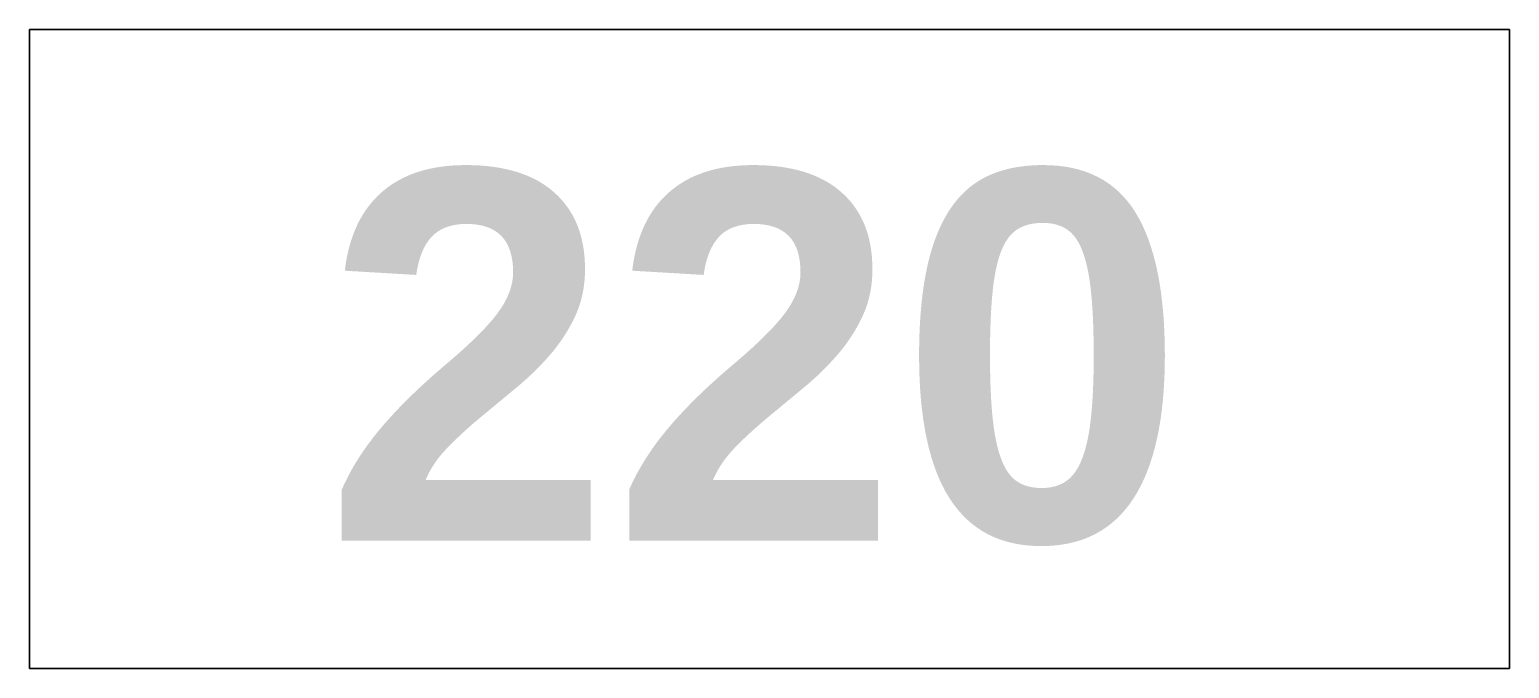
# Model space of a CAD drawing. Header units: inches. Extents: x 29752 to 31446, y 4278 to 5722.
# Drawn here: x 31160.59 to 31196.59, y 4432.4 to 4447.93 of the extents above; entities that cross this region are included whole.
import ezdxf

# ---------------------------------------------------------------- set-up
doc = ezdxf.new("R2010")
doc.units = ezdxf.units.IN
doc.header["$MEASUREMENT"] = 0
doc.layers.add('A-AREA-IDEN', color=2, linetype='Continuous', lineweight=9)
doc.styles.add('Swis721 Lt BT_B', font='', dxfattribs={"height": 9})
doc.styles.get('Swis721 Lt BT_B').set_extended_font_data('Swis721 Lt BT', bold=True)

# ---------------------------------------------------------------- blocks, each defined once
blk = doc.blocks.new('Room Tag - Room Name and Number-3379422-FIRST FLOOR POWER _ SIGNAL')
at = {"layer": 'A-AREA-IDEN'}
for p, q in [((-0.18806, -0.16357), (-0.18806, -0.00182)), ((-0.18806, -0.00182), (0.18694, -0.00182)), ((0.18694, -0.00182), (-0.18806, -0.00182)), ((-0.18806, -0.00182), (-0.18806, -0.16357)), ((0.18694, -0.00182), (0.18694, -0.16357)), ((0.18694, -0.16357), (0.18694, -0.00182)), ((0.18694, -0.16357), (-0.18806, -0.16357)), ((-0.18806, -0.16357), (0.18694, -0.16357))]:
    blk.add_line(p, q, dxfattribs=at)

msp = doc.modelspace()

# ---------------------------------------------------------------- block references
at = {"layer": 'A-AREA-IDEN', "xscale": 95.99999999999994, "yscale": 95.99999999999994, "zscale": 95.99999999999994}
msp.add_blockref('Room Tag - Room Name and Number-3379422-FIRST FLOOR POWER _ SIGNAL', (31178.64, 4448.104), dxfattribs=at)

# ---------------------------------------------------------------- texts
at = {"layer": 'A-AREA-IDEN', "insert": (31167.745, 4444.502), "char_height": 9, "width": 25.452, "attachment_point": 1, "style": 'Swis721 Lt BT_B'}
msp.add_mtext('220', dxfattribs=at)

doc.saveas('drawing.dxf')
